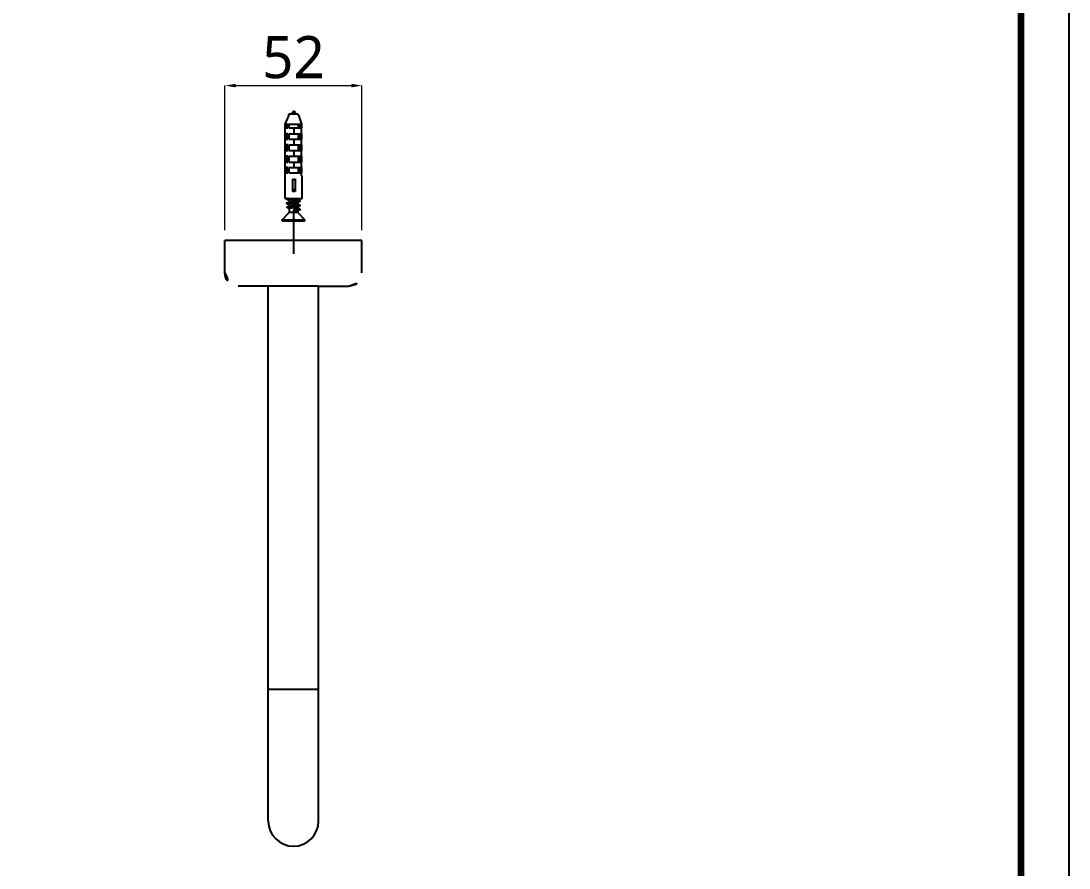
# Model space of a CAD drawing. Extents: x 16296660632 to 16296676390, y -37409619871 to -37409617049.
# Drawn here: x 16296675992.6 to 16296676390.5, y -37409617536.4 to -37409617214.7 of the extents above; entities that cross this region are included whole.
import ezdxf

# ---------------------------------------------------------------- set-up
doc = ezdxf.new("R2010")
doc.units = 0
doc.header["$LTSCALE"] = 10
doc.header["$MEASUREMENT"] = 0
doc.header["$PDMODE"] = 3
doc.header["$PDSIZE"] = -10
doc.linetypes.add('CENTER', pattern=[2, 1.25, -0.25, 0.25, -0.25])
doc.layers.get('0').update_dxf_attribs({"linetype": 'CONTINUOUS'})
doc.layers.get('DEFPOINTS').update_dxf_attribs({"linetype": 'CONTINUOUS'})
doc.layers.add('_______1', color=160, linetype='CONTINUOUS')
doc.styles.add('Daelim Dimension', font='NanumGothic.ttf')
doc.dimstyles.new('DEFAULT', dxfattribs={"dimscale": 2, "dimtxt": 2, "dimasz": 2, "dimexe": 0, "dimexo": 2, "dimgap": 1, "dimtad": 1, "dimdec": 1, "dimzin": 9, "dimdsep": 46, "dimtxsty": 'Daelim Dimension', "dimcen": 0.5, "dimclrd": 252, "dimclre": 252, "dimclrt": 3, "dimadec": 1, "dimazin": 0, "dimtfac": 1, "dimtdec": 1, "dimtix": 1, "dimtmove": 0, "dimatfit": 3, "dimfxl": 1, "dimtolj": 1, "dimtzin": 1, "dimlwd": 9, "dimlwe": 9, "dimarcsym": 0})

# ---------------------------------------------------------------- blocks, each defined once
blk = doc.blocks.new('AI9-BLK19')
at = {"layer": '_______1', "color": 7}
for p, q in [((-3.341915, 0.690656), (-3.275769, 0.690656)), ((-3.341915, 0.690656), (-3.341915, -0.698062)), ((-3.275769, 0.690656), (-2.845821, 0.260708)), ((-3.275769, 0.690656), (-3.275769, -0.698062)), ((-2.581238, 0.260708), (-2.845821, 0.260708)), ((-2.845821, -0.268115), (-2.845821, 0.260708)), ((-2.515781, 0.392999), (-2.581238, 0.260708)), ((-2.581238, 0.260708), (-2.581238, 0.260708)), ((-2.515781, 0.392999), (-2.515781, 0.359926)), ((-2.449635, 0.227635), (-2.515781, 0.359926)), ((-2.350416, 0.260708), (-2.482708, 0.260708)), ((-2.416562, -0.003876), (-2.449635, 0.227635)), ((-2.284271, 0.392999), (-2.350416, 0.260708)), ((-2.350416, 0.260708), (-2.350416, 0.260708)), ((-2.218125, 0.227635), (-2.251198, 0.359926)), ((-2.085833, 0.260708), (-2.218125, 0.260708)), ((-2.151979, -0.003876), (-2.218125, 0.227635)), ((-2.019687, 0.392999), (-2.085833, 0.260708)), ((-2.085833, 0.260708), (-2.085833, 0.260708)), ((-1.986614, 0.492218), (-0.598585, 0.492218)), ((-1.986614, 0.492218), (-1.986614, -0.532698)), ((-1.986614, 0.326853), (-1.986614, 0.359926)), ((-1.986614, 0.359926), (-1.986614, 0.326853)), ((-0.797023, 0.06227), (-1.557011, 0.06227)), ((-1.557011, -0.10275), (-1.557011, 0.06227)), ((-1.457792, -0.10275), (-1.457792, 0.06227)), ((-0.598585, 0.492218), (-0.598585, 0.492218)), ((-0.598585, 0.492218), (-0.433221, 0.492218)), ((-0.433221, 0.492218), (2.541275, 0.492218)), ((-0.433221, 0.492218), (-0.433221, 0.326853)), ((-0.102836, 0.459145), (-0.433221, 0.459145)), ((-0.102836, 0.426072), (-0.433221, 0.426072)), ((-0.433221, 0.326853), (-0.102836, 0.326853)), ((-0.433221, 0.260708), (-0.102836, 0.260708)), ((-0.433221, 0.260708), (-0.433221, -0.301187)), ((-0.102836, 0.326853), (-0.102836, 0.492218)), ((-0.102836, 0.260708), (-0.102836, -0.499625)), ((0.227893, 0.492218), (0.227893, 0.326853)), ((0.591006, 0.459145), (0.227893, 0.459145)), ((0.591006, 0.426072), (0.227893, 0.426072)), ((0.227893, 0.326853), (0.591006, 0.326853)), ((0.227893, 0.260708), (0.591006, 0.260708)), ((0.227893, 0.260708), (0.227893, -0.499625)), ((0.591006, 0.326853), (0.591006, 0.492218)), ((0.591006, 0.260708), (0.591006, -0.499625)), ((0.921735, 0.492218), (0.921735, 0.326853)), ((1.285193, 0.459145), (0.921735, 0.459145)), ((1.285193, 0.426072), (0.921735, 0.426072)), ((0.921735, 0.326853), (1.285193, 0.326853)), ((0.921735, 0.260708), (1.285193, 0.260708)), ((0.921735, 0.260708), (0.921735, -0.499625)), ((1.285193, 0.326853), (1.285193, 0.492218)), ((1.285193, 0.260708), (1.285193, -0.499625)), ((1.615922, 0.492218), (1.615922, 0.326853)), ((1.946651, 0.459145), (1.615922, 0.459145)), ((1.946651, 0.426072), (1.615922, 0.426072)), ((1.615922, 0.326853), (1.946651, 0.326853)), ((1.615922, 0.260708), (1.946651, 0.260708)), ((1.615922, 0.260708), (1.615922, -0.499625)), ((1.946651, 0.326853), (1.946651, 0.492218)), ((1.946651, 0.260708), (1.946651, -0.499625)), ((2.309764, 0.459145), (2.541275, 0.459145)), ((2.541275, 0.459145), (2.309764, 0.459145)), ((2.309764, 0.459145), (2.309764, 0.326853)), ((2.541275, 0.426072), (2.309764, 0.426072)), ((2.309764, 0.326853), (2.541275, 0.326853)), ((2.309764, 0.260708), (2.541275, 0.260708)), ((2.309764, 0.260708), (2.309764, -0.499625)), ((2.541275, 0.492218), (2.541275, -0.499625)), ((2.541275, 0.492218), (3.070097, 0.260708)), ((3.070097, 0.293781), (3.169316, 0.260708)), ((3.070097, 0.293781), (3.070097, 0.260708)), ((3.169316, 0.260708), (3.169316, -0.268115)), ((3.202389, 0.06227), (3.169316, 0.161489)), ((3.33468, -0.003876), (3.202389, 0.06227)), ((3.235461, 0.029197), (3.202389, 0.06227)), ((3.235461, 0.029197), (3.235461, -0.003876)), ((-3.275769, -0.698062), (-2.845821, -0.268115)), ((-2.713529, -0.268115), (-2.845821, -0.268115)), ((-2.680457, -0.003876), (-2.779675, -0.003876)), ((-2.746602, -0.268115), (-2.713529, -0.268115)), ((-2.713529, -0.268115), (-2.647384, -0.400406)), ((-2.647384, -0.367333), (-2.614311, -0.268115)), ((-2.647384, -0.400406), (-2.647384, -0.367333)), ((-2.482708, -0.268115), (-2.614311, -0.268115)), ((-2.614311, -0.268115), (-2.614311, -0.268115)), ((-2.482708, -0.268115), (-2.482708, -0.268115)), ((-2.482708, -0.268115), (-2.416562, -0.400406)), ((-2.383489, -0.367333), (-2.350416, -0.268115)), ((-2.218125, -0.268115), (-2.350416, -0.268115)), ((-2.350416, -0.268115), (-2.350416, -0.268115)), ((-2.218125, -0.268115), (-2.218125, -0.268115)), ((-2.218125, -0.268115), (-2.151979, -0.400406)), ((-2.118906, -0.367333), (-2.085833, -0.268115)), ((-1.986614, -0.268115), (-2.085833, -0.268115)), ((-2.085833, -0.268115), (-2.085833, -0.268115)), ((-2.019687, -0.003876), (-1.986614, -0.168896)), ((-1.986614, -0.532698), (-0.598585, -0.532698)), ((-0.797023, -0.10275), (-1.557011, -0.10275)), ((-0.598585, -0.499625), (-0.433221, -0.499625)), ((-0.598585, -0.499625), (-0.598585, -0.532698)), ((-0.433221, -0.301187), (-0.102836, -0.301187)), ((-0.433221, -0.33426), (-0.102836, -0.33426)), ((-0.433221, -0.33426), (-0.433221, -0.499625)), ((-0.102836, -0.433479), (-0.433221, -0.433479)), ((-0.102836, -0.499625), (-0.433221, -0.499625)), ((-0.433221, -0.499625), (-0.102836, -0.499625)), ((-0.102836, -0.036604), (0.227893, -0.036604)), ((-0.102836, -0.499625), (0.227893, -0.499625)), ((-0.102836, -0.499625), (0.227893, -0.499625)), ((0.227893, -0.301187), (0.591006, -0.301187)), ((0.227893, -0.33426), (0.591006, -0.33426)), ((0.591006, -0.433479), (0.227893, -0.433479)), ((0.591006, -0.499625), (0.227893, -0.499625)), ((0.227893, -0.499625), (0.591006, -0.499625)), ((0.591006, -0.036604), (0.921735, -0.036604)), ((0.591006, -0.499625), (0.921735, -0.499625)), ((0.591006, -0.499625), (0.921735, -0.499625)), ((0.921735, -0.301187), (1.285193, -0.301187)), ((0.921735, -0.33426), (1.285193, -0.33426)), ((1.285193, -0.433479), (0.921735, -0.433479)), ((1.285193, -0.499625), (0.921735, -0.499625)), ((0.921735, -0.499625), (1.285193, -0.499625)), ((1.285193, -0.036604), (1.615922, -0.036604)), ((1.285193, -0.499625), (1.615922, -0.499625)), ((1.285193, -0.499625), (1.615922, -0.499625)), ((1.615922, -0.301187), (1.946651, -0.301187)), ((1.615922, -0.33426), (1.946651, -0.33426)), ((1.946651, -0.433479), (1.615922, -0.433479)), ((1.946651, -0.499625), (1.615922, -0.499625)), ((1.615922, -0.499625), (1.946651, -0.499625)), ((1.946651, -0.036604), (2.309764, -0.036604)), ((1.946651, -0.499625), (2.309764, -0.499625)), ((1.946651, -0.499625), (2.309764, -0.499625)), ((2.309764, -0.301187), (2.541275, -0.301187)), ((2.309764, -0.33426), (2.541275, -0.33426)), ((2.541275, -0.433479), (2.309764, -0.433479)), ((2.541275, -0.499625), (2.309764, -0.499625)), ((2.309764, -0.499625), (2.541275, -0.499625)), ((3.070097, -0.301187), (2.541275, -0.499625)), ((3.070097, -0.301187), (3.169316, -0.268115)), ((3.070097, -0.301187), (3.070097, -0.301187)), ((3.169316, -0.003876), (3.169316, -0.036604)), ((3.169316, -0.036604), (3.202389, -0.069677)), ((3.169316, -0.10275), (3.202389, -0.069677)), ((3.202389, -0.069677), (3.235461, -0.135823)), ((3.235461, -0.003876), (3.235461, -0.003876)), ((3.235461, -0.135823), (3.268534, -0.135823)), ((3.301607, -0.036604), (3.268534, -0.135823)), ((3.301607, -0.036604), (3.33468, -0.003876)), ((3.301607, -0.036604), (3.301607, -0.036604)), ((-3.341915, -0.698062), (-3.275769, -0.698062))]:
    blk.add_line(p, q, dxfattribs=at)
for points in [[(-2.713529, -0.003876), (-2.680457, -0.201969), (-2.680457, -0.301187), (-2.680457, -0.367333), (-2.647384, -0.367333), (-2.647384, -0.400406), (-2.647384, -0.367333), (-2.614311, -0.367333), (-2.614311, -0.301187), (-2.614311, -0.201969), (-2.581238, -0.003876), (-2.548854, 0.194562), (-2.548854, 0.293781), (-2.548854, 0.326853), (-2.548854, 0.359926), (-2.515781, 0.392999), (-2.515781, 0.359926), (-2.515781, 0.326853), (-2.482708, 0.293781), (-2.482708, 0.194562), (-2.449635, -0.003876), (-2.449635, -0.201969), (-2.416562, -0.301187), (-2.416562, -0.367333), (-2.383489, -0.400406), (-2.383489, -0.367333), (-2.350416, -0.301187), (-2.350416, -0.201969), (-2.317343, -0.003876), (-2.317343, 0.194562), (-2.284271, 0.293781), (-2.284271, 0.326853), (-2.284271, 0.359926), (-2.284271, 0.392999), (-2.251198, 0.392999), (-2.251198, 0.359926), (-2.251198, 0.326853), (-2.251198, 0.293781), (-2.218125, 0.194562), (-2.185052, -0.003876), (-2.185052, -0.201969), (-2.151979, -0.301187), (-2.151979, -0.367333), (-2.118906, -0.400406), (-2.118906, -0.367333), (-2.118906, -0.301187), (-2.085833, -0.201969), (-2.085833, -0.003876), (-2.05276, 0.194562), (-2.05276, 0.293781), (-2.019687, 0.326853), (-2.019687, 0.359926), (-2.019687, 0.392999), (-1.986614, 0.359926), (-1.986614, 0.326853), (-1.986614, 0.293781)], [(-2.581238, 0.260708), (-2.581238, 0.227635), (-2.548854, 0.194562), (-2.548854, 0.128416), (-2.515781, -0.003876)], [(-2.350416, 0.260708), (-2.317343, 0.227635), (-2.317343, 0.194562), (-2.284271, 0.128416), (-2.284271, -0.003876)], [(-2.284271, 0.392999), (-2.251198, 0.392999), (-2.251198, 0.359926)], [(-2.251198, 0.359926), (-2.218125, 0.161489), (-2.185052, -0.003876), (-2.185052, -0.201969), (-2.151979, -0.301187), (-2.151979, -0.400406)], [(-2.085833, 0.260708), (-2.05276, 0.227635), (-2.05276, 0.194562), (-2.019687, 0.128416), (-2.019687, -0.003876)], [(-0.797023, 0.06227), (-0.830096, 0.029197), (-0.830096, -0.003876)], [(3.169316, 0.161489), (3.202389, 0.029197), (3.202389, -0.069677), (3.235461, -0.135823)], [(-2.779675, -0.003876), (-2.779675, -0.135823), (-2.746602, -0.268115)], [(-2.713529, -0.003876), (-2.680457, -0.201969), (-2.680457, -0.301187), (-2.647384, -0.400406)], [(-2.614311, -0.268115), (-2.614311, -0.235042), (-2.647384, -0.201969), (-2.647384, -0.135823), (-2.680457, -0.003876)], [(-2.515781, -0.003876), (-2.515781, -0.135823), (-2.482708, -0.268115)], [(-2.350416, -0.268115), (-2.383489, -0.235042), (-2.383489, -0.201969), (-2.383489, -0.135823), (-2.416562, -0.003876)], [(-2.284271, -0.003876), (-2.251198, -0.135823), (-2.218125, -0.268115)], [(-2.085833, -0.268115), (-2.118906, -0.268115), (-2.118906, -0.235042), (-2.118906, -0.201969), (-2.151979, -0.135823), (-2.151979, -0.003876)], [(-2.151979, -0.400406), (-2.118906, -0.400406), (-2.118906, -0.367333)], [(-0.830096, -0.003876), (-0.830096, -0.036604), (-0.797023, -0.10275)], [(3.301607, -0.036604), (3.268534, -0.036604), (3.235461, -0.003876)]]:
    blk.add_lwpolyline(points, dxfattribs=at)
blk = doc.blocks.new('*D5')
at = {"color": 5, "lineweight": 9, "transparency": 16777216}
for p, q in [((16296676070.01985, -37409617294.11289), (16296676070.01985, -37409617239.27734)), ((16296676074.01985, -37409617239.27734), (16296676118.01985, -37409617239.27734)), ((16296676122.01985, -37409617294.11289), (16296676122.01985, -37409617239.27734))]:
    blk.add_line(p, q, dxfattribs=at)
at = {"color": 5, "transparency": 16777216}
for points in [[(16296676074.01985, -37409617238.61068), (16296676074.01985, -37409617239.94401), (16296676070.01985, -37409617239.27734)], [(16296676118.01985, -37409617238.61068), (16296676118.01985, -37409617239.94401), (16296676122.01985, -37409617239.27734)]]:
    blk.add_solid(points, dxfattribs=at)
at = {"layer": 'DEFPOINTS', "color": 0, "transparency": 16777216}
for p in [(16296676122.01985, -37409617239.27734), (16296676070.01985, -37409617298.11289), (16296676122.01985, -37409617298.11289)]:
    blk.add_point(p, dxfattribs=at)
at = {"color": 7, "transparency": 16777216, "insert": (16296676096.01985, -37409617228.56776), "char_height": 16, "attachment_point": 5, "style": 'Daelim Dimension'}
blk.add_mtext('\\A1;52', dxfattribs=at)

msp = doc.modelspace()

# ---------------------------------------------------------------- linework, layer by layer
at = {"color": 1, "linetype": 'CENTER'}
msp.add_line((16296676096.02, -37409617286.79), (16296676096.02, -37409617303.11), dxfattribs=at)
for p, q in [((16296676122.02, -37409617298.11), (16296676070.02, -37409617298.11)), ((16296676070.02, -37409617310.41), (16296676070.02, -37409617298.11)), ((16296676122.02, -37409617310.41), (16296676122.02, -37409617298.11)), ((16296676086.47, -37409617315.41), (16296676075.02, -37409617315.41)), ((16296676105.57, -37409617315.41), (16296676086.47, -37409617315.41)), ((16296676105.57, -37409617315.41), (16296676117.02, -37409617315.41))]:
    msp.add_line(p, q)
at = {"ltscale": 0.5}
for p, q in [((16296676086.47, -37409617518.56), (16296676086.47, -37409617315.41)), ((16296676105.57, -37409617518.56), (16296676105.57, -37409617315.41))]:
    msp.add_line(p, q, dxfattribs=at)
at = {"color": 7, "linetype": 'Continuous'}
msp.add_line((16296676105.57, -37409617468.56), (16296676086.47, -37409617468.56), dxfattribs=at)
at = {"ltscale": 0.5}
msp.add_lwpolyline([(16296675262.09, -37409617875.7), (16296676390.49, -37409617875.7), (16296676390.49, -37409617048.9), (16296675262.09, -37409617048.9)], close=True, dxfattribs=at)
at = {"color": 5, "linetype": 'ByBlock', "lineweight": 200, "const_width": 2.6}
msp.add_lwpolyline([(16296675280.24, -37409617840.3), (16296676372.24, -37409617840.3), (16296676372.24, -37409617068.1), (16296675280.24, -37409617068.1)], close=True, dxfattribs=at)
for centre, start, end in [((16296676075.02, -37409617310.41), 180, 270), ((16296676117.02, -37409617310.41), 270, 0)]:
    msp.add_arc(centre, 5, start, end)
at = {"color": 7, "linetype": 'Continuous'}
msp.add_arc((16296676096.02, -37409617518.56), 9.55, 180, 0, dxfattribs=at)

# ---------------------------------------------------------------- block references
at = {"layer": '_______1', "color": 7, "xscale": 6.247840881347656, "yscale": 6.247840881347656, "zscale": 6.247841558568305, "rotation": 90}
msp.add_blockref('AI9-BLK19', (16296676096, -37409617269.74), dxfattribs=at)

# ---------------------------------------------------------------- dimensions: what is measured, and where the dimension line sits
at = {"color": 5}
dim = msp.add_linear_dim(base=(16296676122.02, -37409617239.28), p1=(16296676070.02, -37409617298.11), p2=(16296676122.02, -37409617298.11), dimstyle='DEFAULT', override={"dimtxt": 8, "dimclrd": 5, "dimclre": 5, "dimclrt": 7}, dxfattribs=at)
dim.commit()
dim.dimension.update_dxf_attribs({"geometry": '*D5', "text_midpoint": (16296676096.02, -37409617228.57)})

doc.saveas('drawing.dxf')
